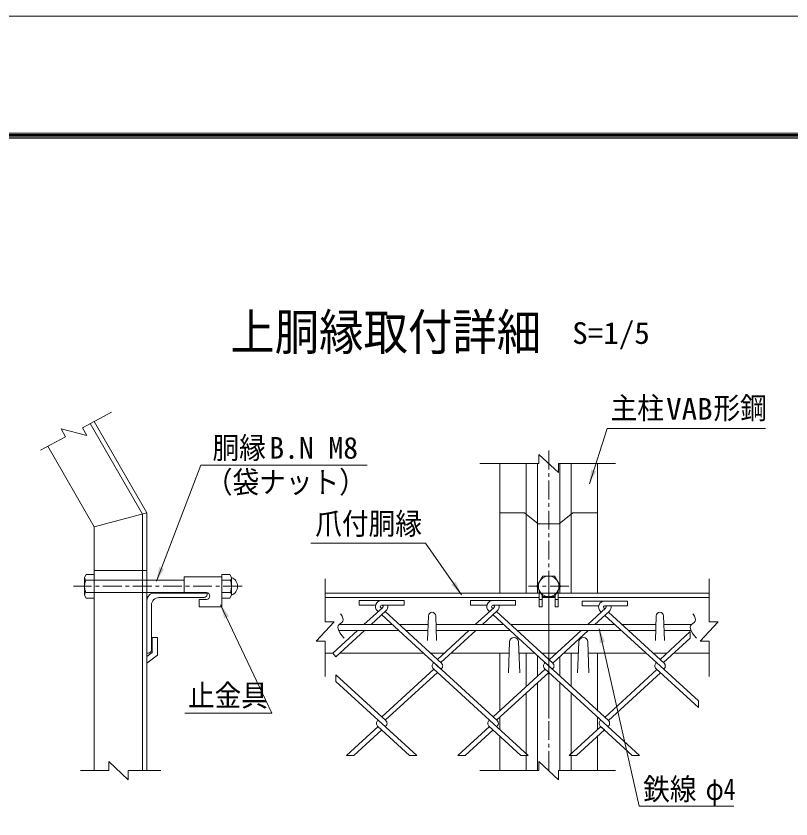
# Model space of a CAD drawing. Units: millimetres, scale not verified, with parts at other scales. Extents: x -4455 to 4455, y -3150 to 3150.
# Drawn here: x 1364 to 2909, y 1548 to 3150 of the extents above; entities that cross this region are included whole.
import ezdxf
from ezdxf.enums import TextEntityAlignment as Align

# ---------------------------------------------------------------- set-up
doc = ezdxf.new("R2010")
doc.units = ezdxf.units.MM
doc.header["$LTSCALE"] = 30
doc.linetypes.add('DASHED', pattern=[7.5, 6, -1.5])
doc.linetypes.add('USER1', pattern=[2, 1.25, -0.25, 0.25, -0.25])
doc.layers.add('0-0_7詳細', color=7, linetype='Continuous', lineweight=18)
doc.layers.add('0-D_D-TTL', color=7, linetype='Continuous', lineweight=9)
doc.styles.add('ＭＳ ゴシック', font='')
doc.styles.get('ＭＳ ゴシック').set_extended_font_data('MS Gothic')

msp = doc.modelspace()

# ---------------------------------------------------------------- linework, layer by layer
at = {"layer": '0-0_7詳細', "color": 4}
for p, q in [((1496.27, 2328.85), (1553.81, 2359.66)), ((1462.09, 2310.55), (1453.59, 2326.42)), ((1504.77, 2312.98), (1453.59, 2326.42)), ((1496.27, 2328.85), (1504.77, 2312.98)), ((1462.09, 2310.55), (1412.22, 2283.85)), ((2445.42, 2239.17), (2406.65, 2275.17)), ((2406.65, 2257.17), (2406.65, 2275.17)), ((2406.65, 2257.17), (2288.84, 2257.17)), ((2445.42, 2257.17), (2559.36, 2257.17)), ((2445.42, 2257.17), (2445.42, 2239.17)), ((1979.96, 1941.42), (1979.96, 2027)), ((2746.36, 1941.42), (2746.36, 2027)), ((1997.96, 1941.42), (1961.96, 1902.65)), ((1979.96, 1941.42), (1997.96, 1941.42)), ((1979.96, 1902.65), (1961.96, 1902.65)), ((1979.96, 1902.65), (1979.96, 1832.45)), ((2746.36, 1902.65), (2728.36, 1902.65)), ((2746.36, 1902.65), (2746.36, 1832.45)), ((1548.5, 1644.55), (1548.5, 1662.55)), ((1587.27, 1626.55), (1548.5, 1662.55)), ((2445.42, 1626.55), (2406.65, 1662.55)), ((2406.65, 1644.55), (2406.65, 1662.55)), ((1548.5, 1644.55), (1491.93, 1644.55)), ((1587.27, 1644.55), (1652.54, 1644.55)), ((1587.27, 1644.55), (1587.27, 1626.55)), ((2406.65, 1644.55), (2288.84, 1644.55)), ((2445.42, 1644.55), (2559.36, 1644.55)), ((2445.42, 1644.55), (2445.42, 1626.55))]:
    msp.add_line(p, q, dxfattribs=at)
at = {"layer": '0-0_7詳細', "lineweight": 9}
for p, q in [((1519.46, 2341.27), (1624.7, 2158.98)), ((1511.52, 2337.01), (1615.7, 2156.57)), ((1426.84, 2291.68), (1519.7, 2130.85)), ((2328.53, 2257.17), (2328.53, 1998.98)), ((2381.03, 2257.17), (2381.03, 1998.98)), ((2403.53, 2257.17), (2403.53, 1998.98)), ((2448.53, 2257.17), (2448.53, 1998.98)), ((2471.03, 2257.17), (2471.03, 1998.98)), ((2523.53, 2257.17), (2523.53, 1998.98)), ((1519.7, 2130.85), (1624.7, 2158.98)), ((1615.7, 2156.57), (1615.7, 1644.55)), ((1624.7, 2158.98), (1624.7, 1644.55)), ((2447.03, 2137.28), (2474.03, 2158.98)), ((2474.03, 2158.98), (2523.53, 2158.98)), ((1519.7, 2130.85), (1519.7, 1644.55)), ((2405.03, 2137.28), (2447.03, 2137.28)), ((1500.5, 2030.09), (1503.82, 2035.85)), ((1503.82, 2035.85), (1519.7, 2035.85)), ((1624.7, 2043.98), (1519.7, 2043.98)), ((1519.7, 1988.81), (1519.7, 2035.85)), ((1774.13, 1988.81), (1774.13, 2035.85)), ((1790, 2035.85), (1774.13, 2035.85)), ((1793.33, 2030.09), (1790, 2035.85)), ((1500.5, 1994.57), (1500.5, 2030.09)), ((1502.56, 2024.33), (1519.7, 2024.33)), ((1624.7, 2024.33), (1699.13, 2024.33)), ((1699.13, 2031.29), (1774.13, 2031.29)), ((1699.13, 2031.29), (1699.13, 1999.79)), ((1774.13, 2031.29), (1774.13, 1971.29)), ((1791.27, 2024.33), (1774.13, 2024.33)), ((1793.33, 1994.57), (1793.33, 2030.09)), ((2407.28, 2004.07), (2407.28, 1971.29)), ((2444.78, 2004.07), (2444.78, 1971.29)), ((1500.5, 1994.57), (1503.82, 1988.81)), ((1502.56, 2000.33), (1519.7, 2000.33)), ((1503.82, 1988.81), (1519.7, 1988.81)), ((1624.7, 2000.33), (1699.13, 2000.33)), ((1639.7, 1998.98), (1744.7, 1998.98)), ((1648.7, 1989.98), (1738.7, 1989.98)), ((1699.13, 1999.79), (1743.38, 1999.79)), ((1744.7, 1998.98), (1744.7, 1995.98)), ((1791.27, 2000.33), (1774.13, 2000.33)), ((1790, 1988.81), (1774.13, 1988.81)), ((1793.33, 1994.57), (1790, 1988.81)), ((1979.96, 1998.98), (2407.28, 1998.98)), ((1979.96, 1989.98), (2407.28, 1989.98)), ((2561.03, 1998.98), (2291.03, 1998.98)), ((2409.75, 1999.79), (2407.28, 1999.79)), ((2410.22, 1998.98), (2441.84, 1998.98)), ((2413.28, 1993.68), (2413.28, 1971.29)), ((2413.28, 1989.98), (2438.78, 1989.98)), ((2442.31, 1999.79), (2444.78, 1999.79)), ((2444.78, 1998.98), (2746.36, 1998.98)), ((2444.78, 1989.98), (2746.36, 1989.98)), ((1624.7, 1878.98), (1624.7, 1983.98)), ((1633.7, 1884.98), (1633.7, 1974.98)), ((1729.13, 1986.29), (1729.13, 1971.29)), ((1729.13, 1986.29), (1743.38, 1986.29)), ((1729.13, 1971.29), (1774.13, 1971.29)), ((2413.28, 1986.29), (2407.28, 1986.29)), ((2413.28, 1971.29), (2407.28, 1971.29)), ((2438.78, 1986.29), (2444.78, 1986.29)), ((2085.89, 1961.86), (2084.45, 1963.18)), ((2100.1, 1961.86), (2101.53, 1963.18)), ((2184.46, 1904.15), (2186.26, 1953.35)), ((2202.46, 1904.15), (2200.66, 1953.35)), ((2638.76, 1904.15), (2640.56, 1953.35)), ((2656.76, 1904.15), (2654.96, 1953.35)), ((2007.28, 1923.98), (2127.23, 1923.98)), ((2007.82, 1935.98), (2114.13, 1935.98)), ((2128.34, 1935.98), (2185.62, 1935.98)), ((2141.44, 1923.98), (2185.18, 1923.98)), ((2201.29, 1935.98), (2336.16, 1935.98)), ((2201.73, 1923.98), (2349.26, 1923.98)), ((2350.37, 1935.98), (2558.19, 1935.98)), ((2363.47, 1923.98), (2571.28, 1923.98)), ((2572.4, 1935.98), (2639.92, 1935.98)), ((2585.49, 1923.98), (2639.48, 1923.98)), ((2655.59, 1935.98), (2710.65, 1935.98)), ((2656.03, 1923.98), (2710.12, 1923.98)), ((1635.25, 1910.48), (1635.25, 1880.19)), ((1645.75, 1910.48), (1635.25, 1910.48)), ((1645.75, 1910.48), (1645.75, 1875.03)), ((2345.78, 1839.98), (2348.03, 1901.48)), ((2368.28, 1839.98), (2366.03, 1901.48)), ((2483.78, 1839.98), (2486.03, 1901.48)), ((2506.28, 1839.98), (2504.03, 1901.48)), ((1624.7, 1872.03), (1635.25, 1880.19)), ((1624.7, 1878.98), (1627.7, 1878.98)), ((1624.7, 1858.76), (1645.75, 1875.03)), ((1979.96, 1878.98), (1995.44, 1878.98)), ((2009.65, 1878.98), (2176.34, 1878.98)), ((2190.55, 1878.98), (2217.46, 1878.98)), ((2231.67, 1878.98), (2347.21, 1878.98)), ((2328.53, 1878.98), (2328.53, 1764.29)), ((2366.86, 1878.98), (2398.37, 1878.98)), ((2381.03, 1878.98), (2381.03, 1812.39)), ((2412.57, 1878.98), (2441.63, 1878.98)), ((2455.84, 1878.98), (2485.21, 1878.98)), ((2471.03, 1878.98), (2471.03, 1812.39)), ((2504.86, 1878.98), (2620.39, 1878.98)), ((2523.53, 1878.98), (2523.53, 1764.29)), ((2634.6, 1878.98), (2661.52, 1878.98)), ((2675.73, 1878.98), (2746.36, 1878.98)), ((2403.53, 1874.24), (2403.53, 1833.01)), ((2448.53, 1872.28), (2448.53, 1833.01)), ((2434.21, 1848.1), (2433.14, 1847.12)), ((2403.53, 1819.99), (2403.53, 1644.55)), ((2448.53, 1819.99), (2448.53, 1644.55)), ((2381.03, 1799.37), (2381.03, 1678.39)), ((2471.03, 1799.37), (2471.03, 1678.39)), ((2328.53, 1751.26), (2328.53, 1726.5)), ((2523.53, 1751.26), (2523.53, 1726.5)), ((2328.53, 1713.48), (2328.53, 1644.55)), ((2523.53, 1713.48), (2523.53, 1644.55)), ((2381.03, 1676.37), (2381.03, 1644.55)), ((2471.03, 1676.37), (2471.03, 1644.55))]:
    msp.add_line(p, q, dxfattribs=at)
at = {"layer": '0-0_7詳細', "color": 1, "linetype": 'USER1'}
for p, q in [((2426.03, 2283.21), (2426.03, 1644.55)), ((1814.38, 2012.33), (1478.13, 2012.33)), ((2466.33, 2012.33), (2385.68, 2012.33)), ((2426.03, 2013.89), (2426.03, 1748.31))]:
    msp.add_line(p, q, dxfattribs=at)
at = {"layer": '0-0_7詳細', "color": 3, "linetype": 'DASHED'}
for p, q in [((1519.7, 2024.33), (1624.7, 2024.33)), ((1519.7, 2000.33), (1624.7, 2000.33))]:
    msp.add_line(p, q, dxfattribs=at)
at = {"layer": '0-0_7詳細', "color": 3}
for p, q in [((2047.99, 1984.03), (2047.99, 1974.43)), ((2093.43, 1984.03), (2047.99, 1984.03)), ((2080.8, 1974.43), (2047.99, 1974.43)), ((2092.56, 1984.03), (2137.99, 1984.03)), ((2092.56, 1974.43), (2137.99, 1974.43)), ((2093.43, 1974.43), (2092.56, 1974.43)), ((2137.99, 1984.03), (2137.99, 1974.43)), ((2315.46, 1984.03), (2270.02, 1984.03)), ((2270.02, 1984.03), (2270.02, 1974.43)), ((2302.83, 1974.43), (2270.02, 1974.43)), ((2314.58, 1984.03), (2360.02, 1984.03)), ((2314.58, 1974.43), (2360.02, 1974.43)), ((2315.46, 1974.43), (2314.58, 1974.43)), ((2360.02, 1984.03), (2360.02, 1974.43)), ((2493.12, 1983.05), (2493.12, 1973.45)), ((2538.55, 1983.05), (2493.12, 1983.05)), ((2525.93, 1973.45), (2493.12, 1973.45)), ((2537.68, 1983.05), (2583.12, 1983.05)), ((2537.68, 1973.45), (2583.12, 1973.45)), ((2538.55, 1973.45), (2537.68, 1973.45)), ((2583.12, 1983.05), (2583.12, 1973.45)), ((2095.05, 1970.26), (2057.64, 1935.98)), ((2101.53, 1963.18), (2071.85, 1935.98)), ((2092.99, 1968.37), (2090.93, 1970.26)), ((2092.99, 1968.37), (2095.05, 1970.26)), ((2211.11, 1847.12), (2092.99, 1955.35)), ((2212.18, 1859.16), (2100.1, 1961.86)), ((2317.08, 1970.26), (2279.67, 1935.98)), ((2323.56, 1963.18), (2293.88, 1935.98)), ((2307.91, 1961.86), (2306.48, 1963.18)), ((2315.02, 1968.37), (2312.96, 1970.26)), ((2433.14, 1847.12), (2315.02, 1955.35)), ((2434.21, 1859.16), (2322.12, 1961.86)), ((2540.18, 1969.28), (2503.84, 1935.98)), ((2546.66, 1962.2), (2518.05, 1935.98)), ((2531.01, 1960.88), (2529.58, 1962.2)), ((2538.12, 1967.39), (2536.06, 1969.28)), ((2657.31, 1858.18), (2545.22, 1960.88)), ((2656.24, 1846.14), (2538.12, 1954.37)), ((2044.55, 1923.98), (1995.44, 1878.98)), ((2266.57, 1923.98), (2204.01, 1866.65)), ((2280.78, 1923.98), (2211.11, 1860.14)), ((2490.74, 1923.98), (2427.1, 1865.67)), ((2504.95, 1923.98), (2434.21, 1859.16)), ((2708.41, 1921.94), (2648.06, 1866.65)), ((2708.41, 1908.92), (2655.17, 1860.14)), ((2708.41, 1921.94), (2708.41, 1908.92)), ((2196.9, 1860.14), (2195.83, 1859.16)), ((2196.9, 1860.14), (2195.83, 1859.16)), ((2323.19, 1744.41), (2196.9, 1860.14)), ((2212.18, 1859.16), (2204.01, 1866.65)), ((2418.93, 1860.14), (2417.86, 1859.16)), ((2418.93, 1860.14), (2417.86, 1859.16)), ((2545.22, 1744.41), (2418.93, 1860.14)), ((2640.96, 1860.14), (2639.89, 1859.16)), ((2640.96, 1860.14), (2639.89, 1859.16)), ((2724.52, 1783.56), (2640.96, 1860.14)), ((2196.9, 1847.12), (2092.99, 1751.9)), ((2307.91, 1745.39), (2195.83, 1848.1)), ((2212.18, 1848.1), (2211.11, 1847.12)), ((2418.93, 1847.12), (2315.02, 1751.9)), ((2544.15, 1732.37), (2417.86, 1848.1)), ((2642.03, 1846.14), (2538.12, 1750.92)), ((2648.06, 1840.61), (2639.89, 1848.1)), ((2724.52, 1770.54), (2639.89, 1848.1)), ((2656.24, 1848.1), (2655.17, 1847.12)), ((2656.24, 1848.1), (2655.17, 1847.12)), ((2101.17, 1744.41), (2001.54, 1835.7)), ((2001.54, 1822.68), (2001.54, 1835.7)), ((2204.01, 1840.61), (2100.1, 1745.39)), ((2426.03, 1840.61), (2322.12, 1745.39)), ((2649.13, 1839.63), (2545.22, 1744.41)), ((2085.89, 1745.39), (2001.54, 1822.68)), ((2724.52, 1783.56), (2724.52, 1770.54)), ((2101.17, 1744.41), (2092.99, 1751.9)), ((2323.19, 1744.41), (2315.02, 1751.9)), ((2085.89, 1732.37), (2023.09, 1674.83)), ((2085.89, 1745.39), (2084.82, 1744.41)), ((2085.89, 1745.39), (2084.82, 1744.41)), ((2148.68, 1674.83), (2084.82, 1733.35)), ((2162.89, 1674.83), (2085.89, 1745.39)), ((2101.17, 1733.35), (2100.1, 1732.37)), ((2307.91, 1732.37), (2245.12, 1674.83)), ((2307.91, 1745.39), (2306.84, 1744.41)), ((2307.91, 1745.39), (2306.84, 1744.41)), ((2370.71, 1674.83), (2306.84, 1733.35)), ((2384.92, 1674.83), (2307.91, 1745.39)), ((2323.19, 1733.35), (2322.12, 1732.37)), ((2529.94, 1732.37), (2467.14, 1674.83)), ((2529.94, 1745.39), (2528.87, 1744.41)), ((2529.94, 1745.39), (2528.87, 1744.41)), ((2592.74, 1674.83), (2528.87, 1733.35)), ((2537.05, 1725.86), (2528.87, 1733.35)), ((2545.22, 1733.35), (2544.15, 1732.37)), ((2545.22, 1733.35), (2544.15, 1732.37)), ((2606.95, 1674.83), (2544.15, 1732.37)), ((2092.99, 1725.86), (2037.3, 1674.83)), ((2315.02, 1725.86), (2259.33, 1674.83)), ((2537.05, 1725.86), (2481.35, 1674.83)), ((2037.3, 1674.83), (2023.09, 1674.83)), ((2162.89, 1674.83), (2148.68, 1674.83)), ((2259.33, 1674.83), (2245.12, 1674.83)), ((2384.92, 1674.83), (2370.71, 1674.83)), ((2481.35, 1674.83), (2467.14, 1674.83)), ((2606.95, 1674.83), (2592.74, 1674.83))]:
    msp.add_line(p, q, dxfattribs=at)
at = {"layer": '0-0_7詳細', "lineweight": 9}
for points in [[(2858.29, 2327.52), (2542.74, 2327.52), (2507.12, 2217.03)], [(2064.23, 2253.79), (1731.99, 2253.79), (1643.99, 2022.71)], [(2405.03, 2137.28), (2378.03, 2158.98), (2328.53, 2158.98)], [(1951.72, 2098.61), (2180.47, 2098.61), (2252.01, 1995.56)], [(2438.78, 1993.68), (2438.78, 1971.29), (2444.78, 1971.29)], [(1700.25, 1759.54), (1873.82, 1759.54), (1771.78, 1975.69)], [(2795.35, 1573.58), (2606.28, 1573.58), (2527, 1927.35)]]:
    msp.add_lwpolyline(points, dxfattribs=at)
at = {"layer": '0-0_7詳細', "color": 3}
msp.add_lwpolyline([(2402.51, 2012.33), (2414.27, 2032.7), (2437.79, 2032.7), (2449.55, 2012.33), (2437.79, 1991.96), (2414.27, 1991.96)], close=True, dxfattribs=at)
at = {"layer": '0-0_7詳細', "color": 4}
for points in [[(2011.01, 1957.25), (2011.33, 1956.86), (2013.99, 1952.66), (2015.55, 1948.91), (2016.02, 1945.59), (2015.4, 1942.72), (2013.68, 1940.28), (2010.86, 1938.3), (2008.03, 1936.29), (2006.28, 1933.81), (2005.6, 1930.85), (2005.99, 1927.42), (2007.46, 1923.51), (2010, 1919.13), (2013.61, 1914.27), (2018.3, 1908.94)], [(2713.85, 1957.25), (2714.16, 1956.86), (2716.82, 1952.66), (2718.39, 1948.91), (2718.86, 1945.59), (2718.24, 1942.72), (2716.51, 1940.28), (2713.7, 1938.3), (2710.87, 1936.29), (2709.11, 1933.81), (2708.43, 1930.85), (2708.83, 1927.42), (2710.29, 1923.51), (2712.83, 1919.13), (2716.45, 1914.27), (2721.14, 1908.94)], [(2746.36, 1941.42), (2764.36, 1941.42), (2728.36, 1902.65)]]:
    msp.add_lwpolyline(points, dxfattribs=at)
at = {"layer": '0-0_7詳細', "color": 3}
msp.add_lwpolyline([(2058.75, 1923.98), (2001.54, 1871.55), (1995.44, 1878.98)], dxfattribs=at)
msp.add_circle((2426.03, 2012.33), 20.4, dxfattribs=at)
at = {"layer": '0-0_7詳細', "lineweight": 9}
for centre, radius, start, end in [((1509.59, 2030.09), 9.09, 180, 219.3382), ((1536.5, 2012.33), 36, 160.52878, 199.47122), ((1784.24, 2030.09), 9.09, 320.6618, 0), ((1757.33, 2012.33), 36, 340.52878, 19.47122), ((1786.51, 2012.33), 19.02, 291.00774, 68.99226), ((1509.59, 1994.57), 9.09, 140.6618, 180), ((1639.7, 1983.98), 15, 90, 180), ((1648.7, 1974.98), 15, 90, 180), ((1738.7, 1995.98), 6, 270, 0), ((1743.38, 1993.04), 6.75, 270, 90), ((1784.24, 1994.57), 9.09, 0, 39.3382), ((2193.46, 1953.35), 7.2, 0, 180), ((2647.76, 1953.35), 7.2, 0, 180), ((2357.03, 1901.48), 9, 0, 180), ((2495.03, 1901.48), 9, 0, 180), ((1627.7, 1884.98), 6, 270, 0)]:
    msp.add_arc(centre, radius, start, end, dxfattribs=at)
at = {"layer": '0-0_7詳細', "color": 3}
for centre, radius, start, end in [((2092.56, 1972.03), 12, 90, 227.5), ((2092.56, 1972.03), 2.4, 90, 227.5), ((2093.43, 1972.03), 2.4, 312.5, 90), ((2093.43, 1972.03), 12, 312.5, 11.53696), ((2314.58, 1972.03), 12, 90, 227.5), ((2314.58, 1972.03), 2.4, 90, 227.5), ((2315.46, 1972.03), 2.4, 312.5, 90), ((2315.46, 1972.03), 12, 312.5, 11.53696), ((2537.68, 1971.05), 12, 90, 227.5), ((2537.68, 1971.05), 2.4, 90, 227.5), ((2538.55, 1971.05), 2.4, 312.5, 90), ((2538.55, 1971.05), 12, 312.5, 11.53696), ((2200.9, 1853.63), 7.5, 132.5, 227.5), ((2207.11, 1853.63), 7.5, 312.5, 47.5), ((2422.93, 1853.63), 7.5, 132.5, 227.5), ((2429.14, 1853.63), 7.5, 312.5, 47.5), ((2644.95, 1853.63), 7.5, 132.5, 227.5), ((2651.17, 1853.63), 7.5, 312.5, 47.5), ((2089.88, 1738.88), 7.5, 132.5, 227.5), ((2096.1, 1738.88), 7.5, 312.5, 47.5), ((2311.91, 1738.88), 7.5, 132.5, 227.5), ((2318.13, 1738.88), 7.5, 312.5, 47.5), ((2533.94, 1738.88), 7.5, 132.5, 227.5), ((2540.16, 1738.88), 7.5, 312.5, 47.5)]:
    msp.add_arc(centre, radius, start, end, dxfattribs=at)
at = {"layer": '0-0_7詳細'}
for points in [[(2506.51, 2215.13), (2510.75, 2245.28), (2520.67, 2242.08)], [(1643.27, 2020.84), (1649.08, 2050.73), (1658.82, 2047.02)], [(2253.15, 1993.92), (2231.77, 2015.59), (2240.32, 2021.53)], [(1770.93, 1977.5), (1788.45, 1952.59), (1779.02, 1948.14)], [(2526.56, 1929.31), (2538.2, 1901.17), (2528.04, 1898.89)]]:
    msp.add_solid(points, dxfattribs=at)
at = {"layer": '0-D_D-TTL', "color": 2, "lineweight": 18}
msp.add_lwpolyline([(-4455.04, 3150.21), (4454.66, 3150.21), (4454.66, -3150.21), (-4455.04, -3150.21)], close=True, dxfattribs=at)
at = {"layer": '0-D_D-TTL'}
for points in [[(-4168.65, 2916.87), (4168.28, 2916.87), (4168.28, -2916.87), (-4168.65, -2916.87)], [(-4166, 2914.21), (4165.63, 2914.21), (4165.63, -2914.21), (-4166, -2914.21)], [(-4163.35, 2911.56), (4162.97, 2911.56), (4162.97, -2911.56), (-4163.35, -2911.56)], [(-4160.7, 2908.91), (4160.32, 2908.91), (4160.32, -2908.91), (-4160.7, -2908.91)], [(-4158.05, 2906.26), (4157.67, 2906.26), (4157.67, -2906.26), (-4158.05, -2906.26)]]:
    msp.add_lwpolyline(points, close=True, dxfattribs=at)

# ---------------------------------------------------------------- texts
at = {"layer": '0-0_7詳細', "style": 'ＭＳ ゴシック', "width": 0.9}
msp.add_text('上胴縁取付詳細', height=72.14, dxfattribs=at).set_placement((1791.06, 2462.1), align=Align.BOTTOM_LEFT)
at = {"layer": '0-0_7詳細', "color": 3, "style": 'ＭＳ ゴシック'}
for s, width, p in [('S=1/5', 1.05, (2472.98, 2483.05)), ('主柱', 0.9, (2549.47, 2333.44)), ('VAB', 1.05, (2660.27, 2331.72)), ('形鋼', 0.9, (2754.74, 2333.44)), ('胴縁', 0.9, (1755.5, 2254.02)), ('（袋ナット）', 0.9, (1742.28, 2185.64)), ('爪付胴縁', 0.9, (1960.44, 2102.76)), ('止金具', 0.9, (1706.46, 1759.91)), ('鉄線', 0.9, (2614.42, 1573.08)), ('φ4', 0.8, (2739.34, 1573.08))]:
    msp.add_text(s, height=43.33, dxfattribs=dict(at, width=width)).set_placement(p, align=Align.BOTTOM_LEFT)
msp.add_text('B.N M8', height=43.33, dxfattribs=at).set_placement((1868.96, 2254.02), align=Align.BOTTOM_LEFT)

doc.saveas('drawing.dxf')
